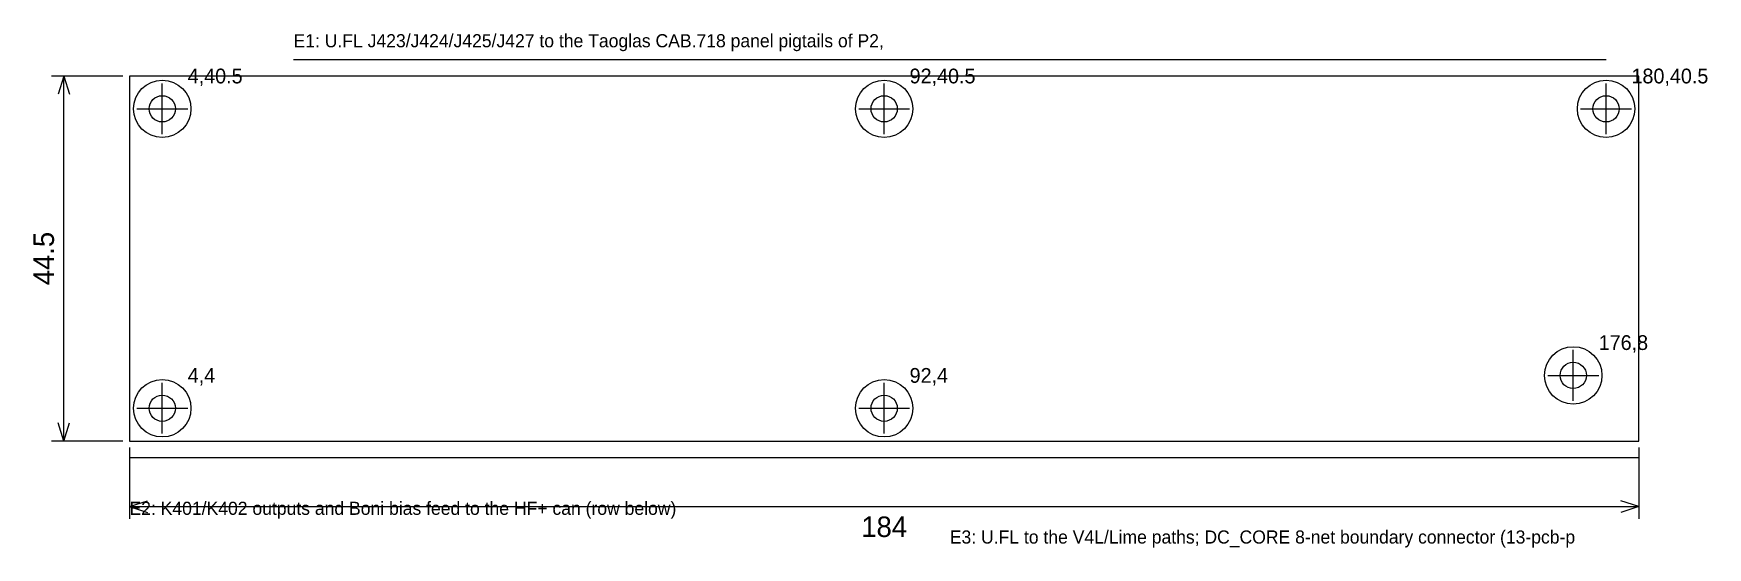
# Model space of a CAD drawing. Extents: x -12 to 192, y -13 to 50.
import ezdxf
from ezdxf.enums import TextEntityAlignment as Align

# ---------------------------------------------------------------- set-up
doc = ezdxf.new("R2010")
doc.units = 0
for name, color, linetype in [('CENTER', 3, 'CONTINUOUS'), ('CUT', 7, 'CONTINUOUS'), ('DIM', 4, 'CONTINUOUS'), ('HIDDEN', 8, 'CONTINUOUS'), ('HOLE', 1, 'CONTINUOUS'), ('TEXT', 7, 'CONTINUOUS')]:
    doc.layers.add(name, color=color, linetype=linetype)

msp = doc.modelspace()

# ---------------------------------------------------------------- linework, layer by layer
at = {"layer": 'CENTER'}
for p, q in [((20, 46.5), (180, 46.5)), ((4, 37.4), (4, 43.6)), ((92, 37.4), (92, 43.6)), ((180, 37.4), (180, 43.6)), ((0.9, 40.5), (7.1, 40.5)), ((88.9, 40.5), (95.1, 40.5)), ((176.9, 40.5), (183.1, 40.5)), ((176, 4.9), (176, 11.1)), ((4, 0.9), (4, 7.1)), ((92, 0.9), (92, 7.1)), ((172.9, 8), (179.1, 8)), ((0.9, 4), (7.1, 4)), ((88.9, 4), (95.1, 4)), ((0, -2), (100, -2)), ((100, -2), (184, -2))]:
    msp.add_line(p, q, dxfattribs=at)
at = {"layer": 'CUT'}
for p, q in [((184, 44.5), (0, 44.5)), ((0, 44.5), (0, 0)), ((184, 0), (184, 44.5)), ((0, 0), (184, 0))]:
    msp.add_line(p, q, dxfattribs=at)
at = {"layer": 'DIM'}
for p, q in [((-0.8, 44.5), (-9.5, 44.5)), ((-8, 44.5), (-8.7, 42.3)), ((-8, 0), (-8, 44.5)), ((-8, 44.5), (-7.3, 42.3)), ((-8, 0), (-8.7, 2.2)), ((-8, 0), (-7.3, 2.2)), ((-0.8, 0), (-9.5, 0)), ((0, -0.8), (0, -9.5)), ((184, -0.8), (184, -9.5)), ((0, -8), (2.2, -7.3)), ((0, -8), (184, -8)), ((0, -8), (2.2, -8.7)), ((184, -8), (181.8, -7.3)), ((184, -8), (181.8, -8.7))]:
    msp.add_line(p, q, dxfattribs=at)
at = {"layer": 'HIDDEN'}
for centre in [(4, 40.5), (92, 40.5), (180, 40.5), (176, 8), (4, 4), (92, 4)]:
    msp.add_circle(centre, 3.5, dxfattribs=at)
at = {"layer": 'HOLE'}
for centre in [(4, 40.5), (92, 40.5), (180, 40.5), (176, 8), (4, 4), (92, 4)]:
    msp.add_circle(centre, 1.6, dxfattribs=at)

# ---------------------------------------------------------------- texts
at = {"layer": 'DIM'}
msp.add_text('44.5', height=2.5, rotation=90, dxfattribs=at).set_placement((-9.2, 22.25), align=Align.CENTER)
msp.add_text('184', height=2.5, dxfattribs=at).set_placement((92, -11.7), align=Align.CENTER)
at = {"layer": 'TEXT'}
for s, height, p in [('E1: U.FL J423/J424/J425/J427 to the Taoglas CAB.718 panel pigtails of P2, ', 1.6, (20, 48)), ('4,40.5', 1.8, (7.1, 43.6)), ('92,40.5', 1.8, (95.1, 43.6)), ('180,40.5', 1.8, (183.1, 43.6)), ('176,8', 1.8, (179.1, 11.1)), ('4,4', 1.8, (7.1, 7.1)), ('92,4', 1.8, (95.1, 7.1)), ('E2: K401/K402 outputs and Boni bias feed to the HF+ can (row below)', 1.6, (0, -9)), ('E3: U.FL to the V4L/Lime paths; DC_CORE 8-net boundary connector (13-pcb-p', 1.6, (100, -12.5))]:
    msp.add_text(s, height=height, dxfattribs=at).set_placement(p)

doc.saveas('drawing.dxf')
